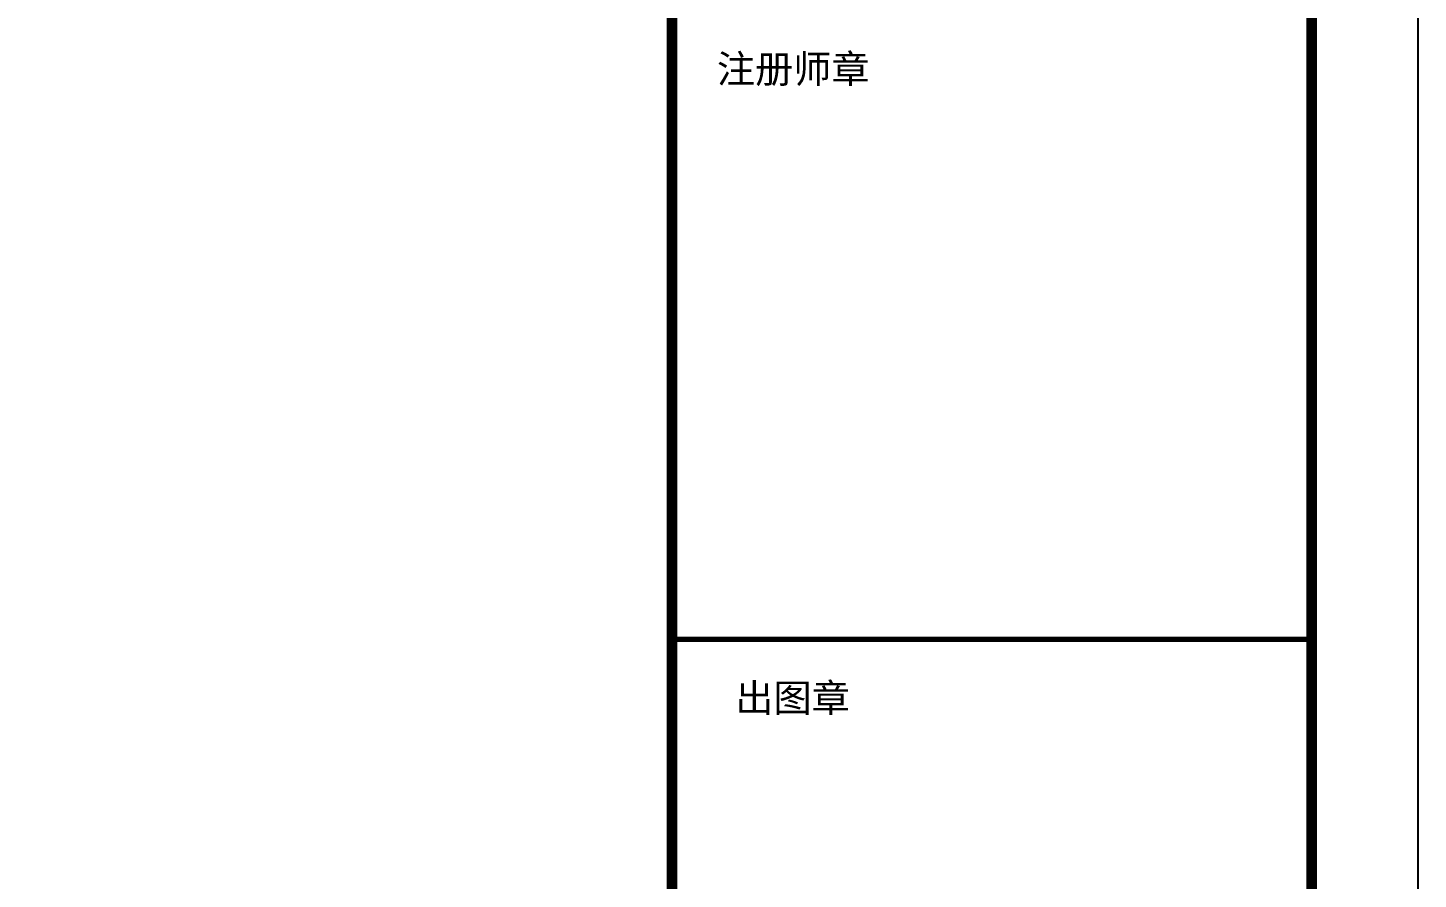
# Model space of a CAD drawing. Extents: x 69728788 to 149766163, y 20718153 to 43663798.
# Drawn here: x 74912979 to 74932569, y 21627556 to 21639548 of the extents above; entities that cross this region are included whole.
import ezdxf

# ---------------------------------------------------------------- set-up
doc = ezdxf.new("R2010")
doc.units = 0
doc.header["$LTSCALE"] = 1000
doc.header["$MEASUREMENT"] = 0
doc.layers.add('PUB_TITLE', color=4, linetype='CONTINUOUS')
doc.layers.add('图框', color=253, linetype='CONTINUOUS')
doc.styles.add('黑体', font='simhei.ttf', dxfattribs={"width": 0.6, "height": 4.3})

msp = doc.modelspace()

# ---------------------------------------------------------------- linework, layer by layer
at = {"layer": 'PUB_TITLE'}
msp.add_lwpolyline([(74843468.9, 21606808.9), (74932568.9, 21606808.9), (74932568.9, 21669808.9), (74843468.9, 21669808.9)], close=True, dxfattribs=at)
at = {"layer": 'PUB_TITLE', "const_width": 150}
msp.add_lwpolyline([(74847218.9, 21608308.9), (74931068.9, 21608308.9), (74931068.9, 21668308.9), (74847218.9, 21668308.9)], close=True, dxfattribs=at)
at = {"layer": '图框', "color": 4, "const_width": 147.9}
msp.add_lwpolyline([(74922055.1, 21668308.9), (74922055.1, 21608308.9)], dxfattribs=at)
at = {"layer": '图框', "color": 0, "const_width": 75}
msp.add_lwpolyline([(74922055.1, 21630932.5), (74931068.9, 21630932.5)], dxfattribs=at)

# ---------------------------------------------------------------- texts
at = {"layer": '图框', "color": 4, "style": '黑体'}
for s, p in [('注册师章', (74922687.9, 21638772.1)), ('出图章', (74922947.8, 21629911.9))]:
    msp.add_text(s, height=394.42, dxfattribs=at).set_placement(p)

doc.saveas('drawing.dxf')
